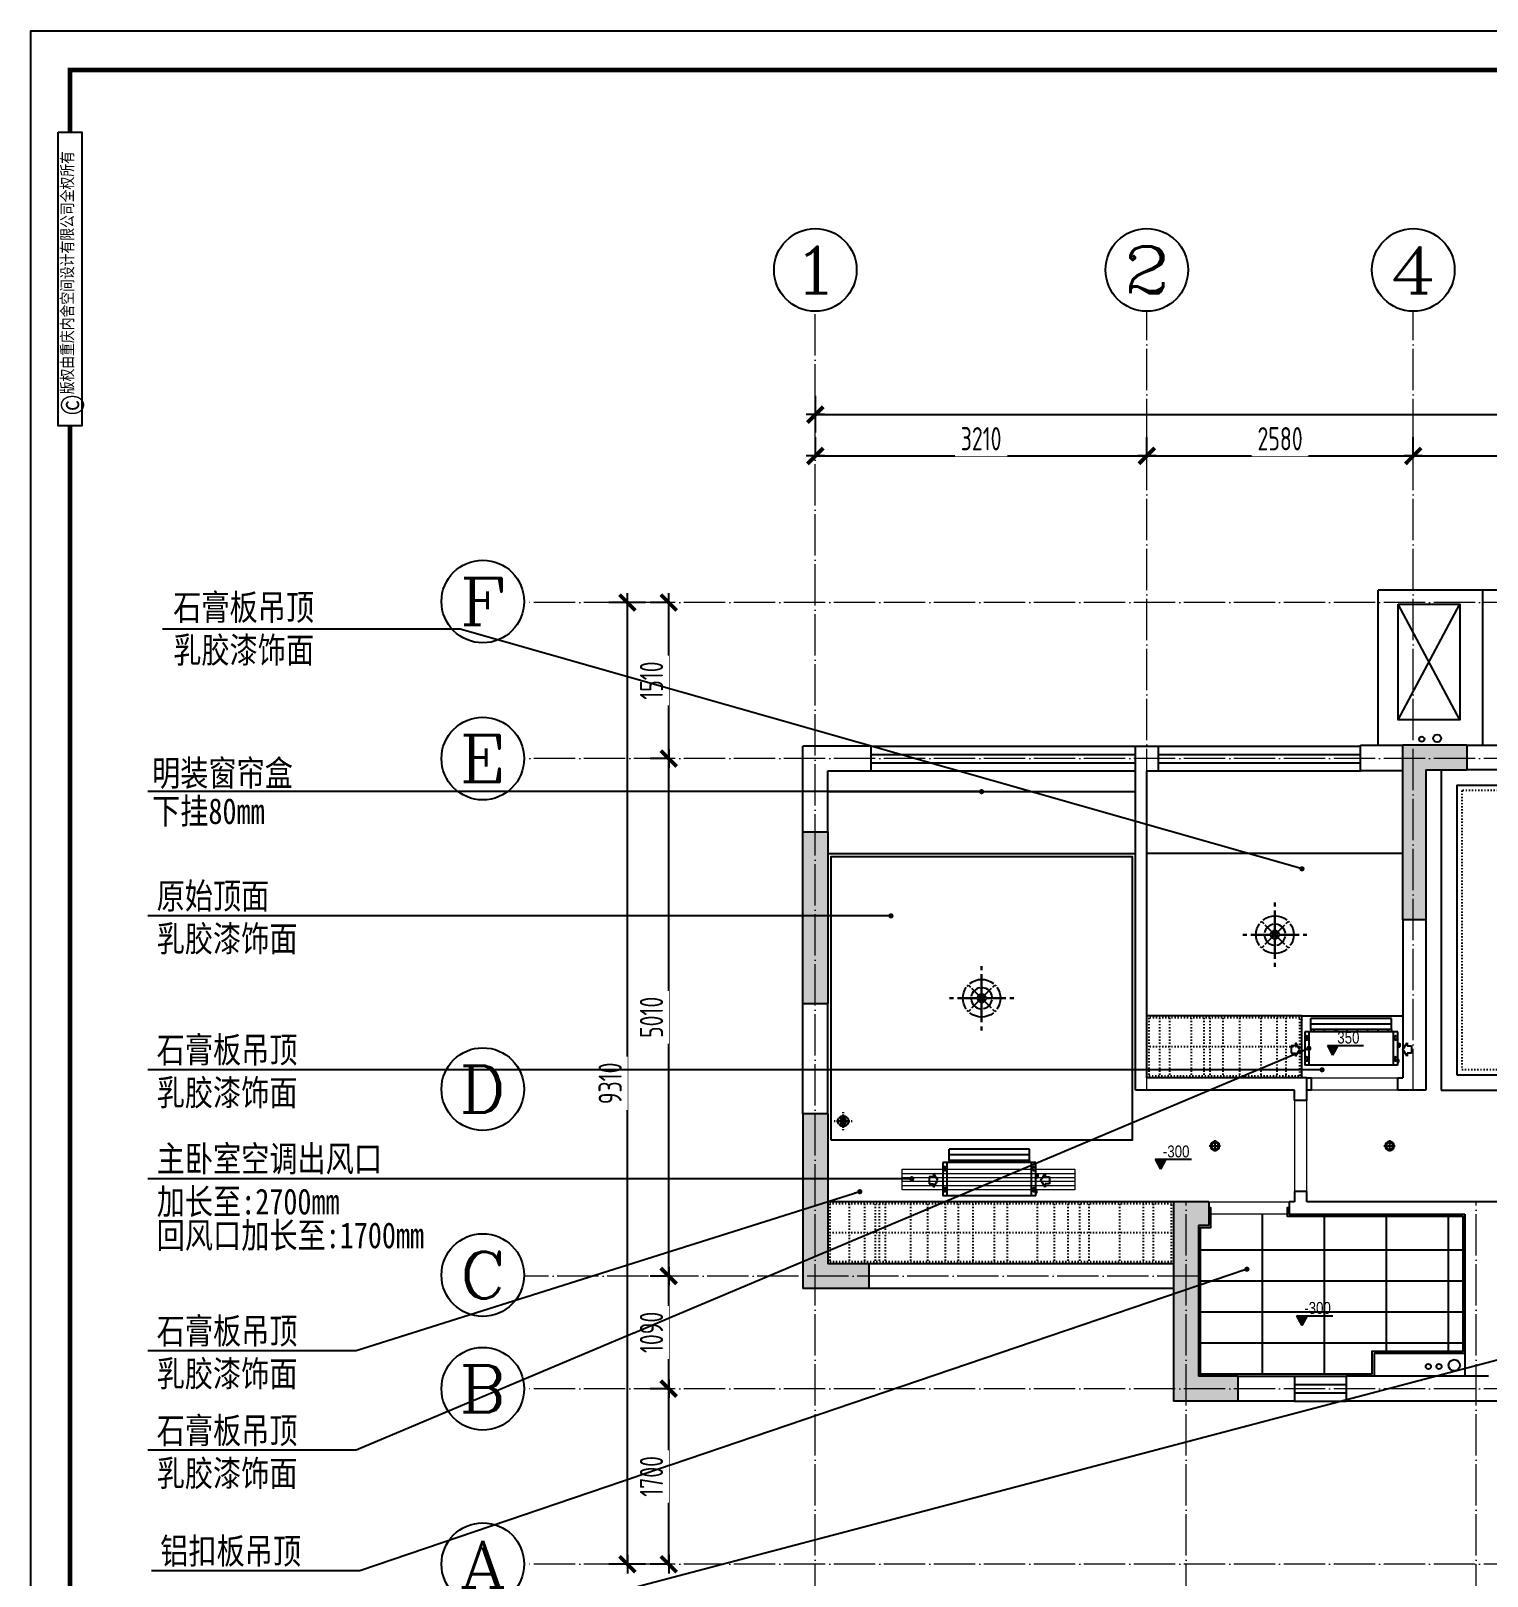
# Model space of a CAD drawing. Header units: inches. Extents: x 600 to 250244, y -404780 to 1000.
# Drawn here: x 91323 to 105423, y -352310 to -337352 of the extents above; entities that cross this region are included whole.
import ezdxf
from ezdxf.enums import TextEntityAlignment as Align

# ---------------------------------------------------------------- set-up
doc = ezdxf.new("R2010")
doc.units = ezdxf.units.IN
doc.header["$MEASUREMENT"] = 0
doc.linetypes.add('ACAD_ISO03W100', pattern=[30, 12, -18])
doc.linetypes.add('DOTE', pattern=[2.42, 2, -0.2, 0.02, -0.2])
for name, color, linetype in [('15开关布置图-YJ', 2, 'Continuous'), ('AXIS', 1, 'Continuous'), ('AXIS_TEXT', 7, 'Continuous'), ('A图框', 7, 'Continuous'), ('D-ARCHI', 250, 'Continuous'), ('EVH 立面填充', 8, 'Continuous'), ('IBS-003-建筑窗框', 3, 'Continuous'), ('IBS-050-建筑文字标注', 50, 'Continuous'), ('IBS-182-原建筑非承重墙', 150, 'Continuous'), ('IBS-200-原建筑承重墙柱', 200, 'Continuous'), ('IBS-63-原建筑窗', 63, 'Continuous'), ('IDS-030-造型完成面(看线)', 30, 'Continuous'), ('IDS-040-固定高家具', 40, 'Continuous'), ('IRC-022-天花设备', 22, 'Continuous'), ('IRC-2-天花灯具', 2, 'Continuous'), ('IRC-30-天花轮廓线', 30, 'Continuous'), ('外标注', 50, 'Continuous')]:
    doc.layers.add(name, color=color, linetype=linetype)
for name, color, linetype, lineweight in [('墙体', 9, 'Continuous', 25), ('天棚材质标注', 2, 'Continuous', 5), ('门', 65, 'Continuous', 13)]:
    doc.layers.add(name, color=color, linetype=linetype, lineweight=lineweight)
doc.styles.add('-宋体', font='SimSun.ttf', dxfattribs={"width": 0.8})
doc.styles.add('04.YBC-外标注3.0', font='SimSun.ttf', dxfattribs={"width": 0.8, "height": 3})
doc.styles.add('_TCH_AXIS', font='COMPLEX', dxfattribs={"bigfont": 'GBCBIG'})
doc.styles.add('COMPLEX', font='COMPLEX')
doc.styles.add('HBA-DIMT', font='ARCHS.SHX', dxfattribs={"width": 0.8})
doc.styles.add('宋体', font='SimSun.ttf', dxfattribs={"width": 0.8})
doc.dimstyles.new('HBA_40', dxfattribs={"dimscale": 50, "dimtxt": 2.5, "dimasz": 0.1, "dimexe": 2, "dimexo": 2.5, "dimgap": 0.6, "dimtad": 1, "dimdec": 0, "dimrnd": 5, "dimzin": 0, "dimtxsty": 'HBA-DIMT', "dimblk": 'HBA_DIMENSION_TICK', "dimblk1": 'HBA_DIMENSION_TICK', "dimblk2": 'HBA_DIMENSION_TICK', "dimcen": 0.125, "dimclrd": 44, "dimclre": 44, "dimclrt": 2, "dimadec": 0, "dimazin": 0, "dimtfac": 1, "dimtdec": 0, "dimtix": 1, "dimtmove": 1, "dimatfit": 3, "dimldrblk": 'HBA_Leader_Dot', "dimfxl": 0, "dimtvp": 1, "dimtfill": 1, "dimtolj": 1, "dimtzin": 0, "dimarcsym": 0})

# ---------------------------------------------------------------- blocks, each defined once
blk = doc.blocks.new('HBA_DIMENSION_TICK')
at = {"color": 0, "linetype": 'ByBlock'}
for p, q in [((-10, 0), (0, 0)), ((0, 0), (10, 0))]:
    blk.add_line(p, q, dxfattribs=at)
at = {"color": 50, "linetype": 'ByBlock'}
blk.add_solid([(-10, -7), (-7, -10), (7, 10), (10, 7)], dxfattribs=at)
blk = doc.blocks.new('*D701')
at = {"layer": 'Defpoints', "color": 0, "transparency": 16777216}
for p in [(102129, -341466), (98919, -341691), (102129, -341691)]:
    blk.add_point(p, dxfattribs=at)
at = {"layer": '外标注', "color": 44, "lineweight": -2, "transparency": 16777216}
for p, q in [((98919, -341466), (98919, -341286)), ((102129, -341466), (102129, -341286)), ((98928, -341466), (102120, -341466))]:
    blk.add_line(p, q, dxfattribs=at)
at = {"layer": '外标注', "color": 44, "lineweight": -2, "transparency": 16777216, "xscale": 9, "yscale": 9, "zscale": 9, "rotation": 180}
blk.add_blockref('HBA_DIMENSION_TICK', (98919, -341466), dxfattribs=at)
at = {"layer": '外标注', "color": 44, "lineweight": -2, "transparency": 16777216, "xscale": 9, "yscale": 9, "zscale": 9}
blk.add_blockref('HBA_DIMENSION_TICK', (102129, -341466), dxfattribs=at)
at = {"layer": '外标注', "color": 2, "transparency": 16777216, "insert": (100524, -341300), "char_height": 225, "attachment_point": 5, "style": 'HBA-DIMT', "bg_fill": 3, "box_fill_scale": 1.25, "bg_fill_color": 256, "bg_fill_true_color": 13158600, "bg_fill_transparency": 0}
blk.add_mtext('\\A1;3210', dxfattribs=at)
blk = doc.blocks.new('HBA_Leader_Dot')
at = {"color": 0, "linetype": 'ByBlock'}
blk.add_line((-5, 0), (-10, 0), dxfattribs=at)
at = {"color": 0, "linetype": 'ByBlock', "const_width": 5}
blk.add_lwpolyline([(-2.5, 0, 1), (2.5, 0, 1)], format="xyb", close=True, dxfattribs=at)
blk = doc.blocks.new('*D702')
at = {"layer": 'Defpoints', "color": 0, "transparency": 16777216}
for p in [(104709, -341466), (102129, -341691), (104709, -341691)]:
    blk.add_point(p, dxfattribs=at)
at = {"layer": '外标注', "color": 44, "lineweight": -2, "transparency": 16777216}
for p, q in [((102129, -341466), (102129, -341286)), ((104709, -341466), (104709, -341286)), ((102138, -341466), (104700, -341466))]:
    blk.add_line(p, q, dxfattribs=at)
at = {"layer": '外标注', "color": 44, "lineweight": -2, "transparency": 16777216, "xscale": 9, "yscale": 9, "zscale": 9, "rotation": 180}
blk.add_blockref('HBA_DIMENSION_TICK', (102129, -341466), dxfattribs=at)
at = {"layer": '外标注', "color": 44, "lineweight": -2, "transparency": 16777216, "xscale": 9, "yscale": 9, "zscale": 9}
blk.add_blockref('HBA_DIMENSION_TICK', (104709, -341466), dxfattribs=at)
at = {"layer": '外标注', "color": 2, "transparency": 16777216, "insert": (103419, -341300), "char_height": 225, "attachment_point": 5, "style": 'HBA-DIMT', "bg_fill": 3, "box_fill_scale": 1.25, "bg_fill_color": 256, "bg_fill_true_color": 13158600, "bg_fill_transparency": 0}
blk.add_mtext('\\A1;2580', dxfattribs=at)
blk = doc.blocks.new('*D703')
at = {"layer": 'Defpoints', "color": 0, "transparency": 16777216}
for p in [(110799, -341466), (104709, -341691), (110799, -341691)]:
    blk.add_point(p, dxfattribs=at)
at = {"layer": '外标注', "color": 44, "lineweight": -2, "transparency": 16777216}
for p, q in [((104709, -341466), (104709, -341286)), ((110799, -341466), (110799, -341286)), ((104718, -341466), (110790, -341466))]:
    blk.add_line(p, q, dxfattribs=at)
at = {"layer": '外标注', "color": 44, "lineweight": -2, "transparency": 16777216, "xscale": 9, "yscale": 9, "zscale": 9, "rotation": 180}
blk.add_blockref('HBA_DIMENSION_TICK', (104709, -341466), dxfattribs=at)
at = {"layer": '外标注', "color": 44, "lineweight": -2, "transparency": 16777216, "xscale": 9, "yscale": 9, "zscale": 9}
blk.add_blockref('HBA_DIMENSION_TICK', (110799, -341466), dxfattribs=at)
at = {"layer": '外标注', "color": 2, "transparency": 16777216, "insert": (107754, -341300), "char_height": 225, "attachment_point": 5, "style": 'HBA-DIMT', "bg_fill": 3, "box_fill_scale": 1.25, "bg_fill_color": 256, "bg_fill_true_color": 13158600, "bg_fill_transparency": 0}
blk.add_mtext('\\A1;6090', dxfattribs=at)
blk = doc.blocks.new('*D705')
at = {"layer": 'Defpoints', "color": 0, "transparency": 16777216}
for p in [(113619, -341066), (98919, -341466), (113619, -341466)]:
    blk.add_point(p, dxfattribs=at)
at = {"layer": '外标注', "color": 44, "lineweight": -2, "transparency": 16777216}
for p, q in [((98919, -341241), (98919, -340886)), ((113619, -341241), (113619, -340886)), ((98928, -341066), (113610, -341066))]:
    blk.add_line(p, q, dxfattribs=at)
at = {"layer": '外标注', "color": 44, "lineweight": -2, "transparency": 16777216, "xscale": 9, "yscale": 9, "zscale": 9, "rotation": 180}
blk.add_blockref('HBA_DIMENSION_TICK', (98919, -341066), dxfattribs=at)
at = {"layer": '外标注', "color": 44, "lineweight": -2, "transparency": 16777216, "xscale": 9, "yscale": 9, "zscale": 9}
blk.add_blockref('HBA_DIMENSION_TICK', (113619, -341066), dxfattribs=at)
at = {"layer": '外标注', "color": 2, "transparency": 16777216, "insert": (106269, -340900), "char_height": 225, "attachment_point": 5, "style": 'HBA-DIMT', "bg_fill": 3, "box_fill_scale": 1.25, "bg_fill_color": 256, "bg_fill_true_color": 13158600, "bg_fill_transparency": 0}
blk.add_mtext('\\A1;14700', dxfattribs=at)
blk = doc.blocks.new('*D706')
at = {"layer": 'Defpoints', "color": 0, "transparency": 16777216}
for p in [(97499, -350496), (97700, -350496), (97700, -352195)]:
    blk.add_point(p, dxfattribs=at)
at = {"layer": '外标注', "color": 44, "lineweight": -2, "transparency": 16777216}
for p, q in [((97499, -350496), (97319, -350496)), ((97499, -352186), (97499, -350505)), ((97499, -352195), (97319, -352195))]:
    blk.add_line(p, q, dxfattribs=at)
at = {"layer": '外标注', "color": 44, "lineweight": -2, "transparency": 16777216, "xscale": 9, "yscale": 9, "zscale": 9}
for p, rotation in [((97499, -350496), 90), ((97499, -352195), 270)]:
    blk.add_blockref('HBA_DIMENSION_TICK', p, dxfattribs=dict(at, rotation=rotation))
at = {"layer": '外标注', "color": 2, "transparency": 16777216, "insert": (97332, -351345), "char_height": 225, "attachment_point": 5, "rotation": 90, "style": 'HBA-DIMT', "bg_fill": 3, "box_fill_scale": 1.25, "bg_fill_color": 256, "bg_fill_true_color": 13158600, "bg_fill_transparency": 0}
blk.add_mtext('\\A1;1700', dxfattribs=at)
blk = doc.blocks.new('*D707')
at = {"layer": 'Defpoints', "color": 0, "transparency": 16777216}
for p in [(97499, -349406), (97700, -349406), (97700, -350496)]:
    blk.add_point(p, dxfattribs=at)
at = {"layer": '外标注', "color": 44, "lineweight": -2, "transparency": 16777216}
for p, q in [((97499, -349406), (97319, -349406)), ((97499, -350487), (97499, -349415)), ((97499, -350496), (97319, -350496))]:
    blk.add_line(p, q, dxfattribs=at)
at = {"layer": '外标注', "color": 44, "lineweight": -2, "transparency": 16777216, "xscale": 9, "yscale": 9, "zscale": 9}
for p, rotation in [((97499, -349406), 90), ((97499, -350496), 270)]:
    blk.add_blockref('HBA_DIMENSION_TICK', p, dxfattribs=dict(at, rotation=rotation))
at = {"layer": '外标注', "color": 2, "transparency": 16777216, "insert": (97332, -349951), "char_height": 225, "attachment_point": 5, "rotation": 90, "style": 'HBA-DIMT', "bg_fill": 3, "box_fill_scale": 1.25, "bg_fill_color": 256, "bg_fill_true_color": 13158600, "bg_fill_transparency": 0}
blk.add_mtext('\\A1;1090', dxfattribs=at)
blk = doc.blocks.new('*D708')
at = {"layer": 'Defpoints', "color": 0, "transparency": 16777216}
for p in [(97499, -344396), (97700, -344396), (97700, -349406)]:
    blk.add_point(p, dxfattribs=at)
at = {"layer": '外标注', "color": 44, "lineweight": -2, "transparency": 16777216}
for p, q in [((97499, -344396), (97319, -344396)), ((97499, -349397), (97499, -344405)), ((97499, -349406), (97319, -349406))]:
    blk.add_line(p, q, dxfattribs=at)
at = {"layer": '外标注', "color": 44, "lineweight": -2, "transparency": 16777216, "xscale": 9, "yscale": 9, "zscale": 9}
for p, rotation in [((97499, -344396), 90), ((97499, -349406), 270)]:
    blk.add_blockref('HBA_DIMENSION_TICK', p, dxfattribs=dict(at, rotation=rotation))
at = {"layer": '外标注', "color": 2, "transparency": 16777216, "insert": (97332, -346901), "char_height": 225, "attachment_point": 5, "rotation": 90, "style": 'HBA-DIMT', "bg_fill": 3, "box_fill_scale": 1.25, "bg_fill_color": 256, "bg_fill_true_color": 13158600, "bg_fill_transparency": 0}
blk.add_mtext('\\A1;5010', dxfattribs=at)
blk = doc.blocks.new('*D709')
at = {"layer": 'Defpoints', "color": 0, "transparency": 16777216}
for p in [(97499, -342886), (97700, -342886), (97700, -344396)]:
    blk.add_point(p, dxfattribs=at)
at = {"layer": '外标注', "color": 44, "lineweight": -2, "transparency": 16777216}
for p, q in [((97499, -342886), (97319, -342886)), ((97499, -344387), (97499, -342895)), ((97499, -344396), (97319, -344396))]:
    blk.add_line(p, q, dxfattribs=at)
at = {"layer": '外标注', "color": 44, "lineweight": -2, "transparency": 16777216, "xscale": 9, "yscale": 9, "zscale": 9}
for p, rotation in [((97499, -342886), 90), ((97499, -344396), 270)]:
    blk.add_blockref('HBA_DIMENSION_TICK', p, dxfattribs=dict(at, rotation=rotation))
at = {"layer": '外标注', "color": 2, "transparency": 16777216, "insert": (97332, -343641), "char_height": 225, "attachment_point": 5, "rotation": 90, "style": 'HBA-DIMT', "bg_fill": 3, "box_fill_scale": 1.25, "bg_fill_color": 256, "bg_fill_true_color": 13158600, "bg_fill_transparency": 0}
blk.add_mtext('\\A1;1510', dxfattribs=at)
blk = doc.blocks.new('*D710')
at = {"layer": 'Defpoints', "color": 0, "transparency": 16777216}
for p in [(97099, -342886), (97499, -342886), (97499, -352195)]:
    blk.add_point(p, dxfattribs=at)
at = {"layer": '外标注', "color": 44, "lineweight": -2, "transparency": 16777216}
for p, q in [((97274, -342886), (96919, -342886)), ((97099, -352186), (97099, -342895)), ((97274, -352195), (96919, -352195))]:
    blk.add_line(p, q, dxfattribs=at)
at = {"layer": '外标注', "color": 44, "lineweight": -2, "transparency": 16777216, "xscale": 9, "yscale": 9, "zscale": 9}
for p, rotation in [((97099, -342886), 90), ((97099, -352195), 270)]:
    blk.add_blockref('HBA_DIMENSION_TICK', p, dxfattribs=dict(at, rotation=rotation))
at = {"layer": '外标注', "color": 2, "transparency": 16777216, "insert": (96932, -347540), "char_height": 225, "attachment_point": 5, "rotation": 90, "style": 'HBA-DIMT', "bg_fill": 3, "box_fill_scale": 1.25, "bg_fill_color": 256, "bg_fill_true_color": 13158600, "bg_fill_transparency": 0}
blk.add_mtext('\\A1;9310', dxfattribs=at)
blk = doc.blocks.new('_AXISO')
blk.add_circle((0, 0), 0.5)
at = {"layer": 'AXIS_TEXT', "style": 'COMPLEX', "width": 1.041667}
blk.add_attdef('A', text='', height=0.56, dxfattribs=at).set_placement((-0.25, -0.28), (0.25, -0.28), align=Align.FIT)
blk = doc.blocks.new('gegeg')
at = {"layer": 'A图框'}
for points in [[(162587, -39218), (162587, -60008), (133187, -60008), (133187, -39218)], [(133431, -40125), (133643, -40125), (133643, -42755), (133431, -42755)]]:
    blk.add_lwpolyline(points, close=True, dxfattribs=at)
at = {"layer": 'A图框', "const_width": 42}
for points in [[(133537, -40125), (133537, -39568), (162237, -39568), (162237, -57908)], [(133537, -57908), (133537, -42755)]]:
    blk.add_lwpolyline(points, dxfattribs=at)
at = {"layer": 'A图框', "rotation": 90, "style": '04.YBC-外标注3.0'}
for s, insert, char_height, width, attachment_point in [('版权由重庆内舍空间设计有限公司全权所有', (133460, -42471), 105, 2420.6, 1), ('©', (133559, -42567), 210, 191.34, 5)]:
    blk.add_mtext(s, dxfattribs=dict(at, insert=insert, char_height=char_height, width=width, attachment_point=attachment_point))
blk = doc.blocks.new('A$C2C253EB8')
at = {"layer": 'IRC-2-天花灯具', "color": 250}
for p, q in [((0, 55), (110, 55)), ((55, 0), (55, 110))]:
    blk.add_line(p, q, dxfattribs=at)
at = {"layer": 'IRC-2-天花灯具', "color": 2}
blk.add_ellipse((55, 55), major_axis=(44, 0), ratio=1, start_param=1.571461413961594, end_param=7.85464672114118, dxfattribs=at)
at = {"layer": 'IRC-2-天花灯具', "color": 251}
blk.add_ellipse((55, 55), major_axis=(33, 0), ratio=1, start_param=1.570667, end_param=7.853852, dxfattribs=at)
blk = doc.blocks.new('A$C677541E1')
at = {"linetype": 'Continuous'}
for p, q in [((611, 1221), (611, 1145)), ((611, 1145), (611, 1221)), ((611, 1069), (611, 689)), ((611, 689), (611, 1069)), ((0, 611), (76, 611)), ((76, 611), (0, 611)), ((153, 611), (532, 611)), ((532, 611), (153, 611)), ((368, 854), (398, 823)), ((398, 823), (368, 854)), ((428, 793), (580, 642)), ((580, 642), (428, 793)), ((642, 642), (793, 793)), ((793, 793), (642, 642)), ((689, 611), (1069, 611)), ((1069, 611), (689, 611)), ((823, 823), (854, 854)), ((854, 854), (823, 823)), ((1221, 611), (1145, 611)), ((1145, 611), (1221, 611)), ((368, 368), (398, 398)), ((398, 398), (368, 368)), ((428, 428), (580, 580)), ((580, 580), (428, 428)), ((611, 532), (611, 153)), ((611, 153), (611, 532)), ((642, 580), (793, 428)), ((793, 428), (642, 580)), ((823, 398), (854, 368)), ((854, 368), (823, 398)), ((611, 76), (611, 0)), ((611, 0), (611, 76))]:
    blk.add_line(p, q, dxfattribs=at)
at = {"linetype": 'Continuous', "extrusion": (0, 0, -1)}
for major_axis, start_param, end_param in [((-358, 0), 0.888621, 2.252972), ((-358, 1), -0.003333, 0.613772), ((358, 1), 2.52782, 3.144925), ((349, 78), 4.06277, 4.162216), ((349, 78), 4.06277, 4.162216), ((78.3, 0), 0.000513, 6.283698), ((78.3, 1), 3.385592, 4.494095), ((-78.3, 1), -1.352502, -0.243999), ((-39.1, 0.4), 3.131185, 9.41437), ((39.1, 0.4), 3.382419, 4.490922), ((-39.1, 0.4), -1.349329, -0.240826), ((-39.1, 0.4), 1.792263, 2.900766), ((39.1, 0.4), 0.240826, 1.349329), ((-78.3, 1), 1.78909, 2.897593), ((78.3, 1), 0.243999, 1.352502), ((-349, 78), 2.120969, 2.220415), ((-349, 78), 2.120969, 2.220415), ((358, 1), -0.613772, 0.003333), ((-358, 1), 3.13826, 3.755365), ((-349, 78), -1.020623, -0.921177), ((-349, 78), -1.020623, -0.921177), ((-358, 0), 4.030214, 5.394564), ((349, 78), 0.921177, 1.020623), ((349, 78), 0.921177, 1.020623)]:
    blk.add_ellipse((611, 611), major_axis=major_axis, ratio=1, start_param=start_param, end_param=end_param, dxfattribs=at)
at = {"linetype": 'Continuous'}
for major_axis, start_param, end_param in [((-171, 105), 0.467757, 0.567203), ((-171, 105), 0.467757, 0.567203), ((-143, 142), 0.886906, 2.251257), ((-144, 140), -0.014456, 0.602649), ((-141, 143), -0.608759, 0.008346), ((-32.1, 30.1), 3.109878, 9.393063), ((-32.1, 30.1), 0.2, 1.308503), ((-14.8, 16.2), 3.186593, 9.469778), ((-31, 31.2), -1.336602, -0.228099), ((-15.1, 16), 0.25847, 1.366973), ((-146, 139), -0.825662, -0.726216), ((-146, 139), -0.825662, -0.726216), ((-16.1, 15), -1.374959, -0.266456), ((-16.1, 15), 1.766633, 2.875136), ((-15.1, 16), 3.400063, 4.508566), ((-143, 142), 4.028499, 5.392849), ((-32.1, 30.1), 3.341592, 4.450095), ((-171, 105), 3.609349, 3.708795), ((-171, 105), 3.609349, 3.708795), ((-31, 31.2), 1.804991, 2.913494), ((-146, 139), 2.315931, 2.415377), ((-146, 139), 2.315931, 2.415377), ((-141, 143), 2.532833, 3.149938), ((-144, 140), 3.127137, 3.744242)]:
    blk.add_ellipse((611, 611), major_axis=major_axis, ratio=1, start_param=start_param, end_param=end_param, dxfattribs=at)
blk = doc.blocks.new('ewrwrewqewer')
at = {"layer": 'IRC-022-天花设备'}
for p, q in [((1808539, 857245), (1808539, 857568)), ((1808539, 857268), (1808539, 857568)), ((1809439, 857568), (1808539, 857568)), ((1808579, 857245), (1808579, 857568)), ((1809399, 857568), (1809399, 857245)), ((1809439, 857568), (1809439, 857245)), ((1808406, 857418), (1808406, 857453)), ((1808406, 857453), (1808448, 857453)), ((1808406, 857383), (1808406, 857418)), ((1808448, 857453), (1808448, 857483)), ((1808448, 857483), (1808490, 857418)), ((1808490, 857418), (1808448, 857353)), ((1808552, 857514), (1808539, 857514)), ((1808552, 857501), (1808539, 857501)), ((1808552, 857514), (1808552, 857523)), ((1808552, 857493), (1808552, 857501)), ((1808566, 857493), (1808566, 857523)), ((1809412, 857493), (1809412, 857523)), ((1809426, 857514), (1809426, 857523)), ((1809426, 857514), (1809439, 857514)), ((1809426, 857501), (1809439, 857501)), ((1809426, 857493), (1809426, 857501)), ((1809439, 857541), (1809449, 857541)), ((1809439, 857515), (1809449, 857515)), ((1809449, 857541), (1809449, 857515)), ((1809530, 857483), (1809488, 857418)), ((1809488, 857418), (1809530, 857353)), ((1809530, 857453), (1809530, 857483)), ((1809572, 857453), (1809530, 857453)), ((1809572, 857418), (1809572, 857453)), ((1809572, 857383), (1809572, 857418)), ((1808448, 857383), (1808406, 857383)), ((1808448, 857353), (1808448, 857383)), ((1808552, 857311), (1808539, 857311)), ((1808552, 857298), (1808539, 857298)), ((1808552, 857320), (1808552, 857311)), ((1808552, 857298), (1808552, 857290)), ((1808566, 857320), (1808566, 857290)), ((1809412, 857320), (1809412, 857290)), ((1809426, 857320), (1809426, 857311)), ((1809426, 857311), (1809439, 857311)), ((1809426, 857298), (1809439, 857298)), ((1809426, 857298), (1809426, 857290)), ((1809439, 857390), (1809459, 857390)), ((1809439, 857385), (1809459, 857385)), ((1809439, 857365), (1809459, 857365)), ((1809439, 857360), (1809459, 857360)), ((1809459, 857390), (1809459, 857360)), ((1809459, 857390), (1809463, 857386)), ((1809459, 857360), (1809463, 857363)), ((1809463, 857386), (1809463, 857363)), ((1809530, 857353), (1809530, 857383)), ((1809530, 857383), (1809572, 857383)), ((1809439, 857245), (1808539, 857245)), ((1808599, 857225), (1808599, 857245)), ((1809379, 857225), (1808599, 857225)), ((1808599, 857225), (1808599, 857118)), ((1808599, 857169), (1809379, 857169)), ((1809379, 857118), (1808599, 857118)), ((1809379, 857225), (1809379, 857245)), ((1809379, 857225), (1809379, 857118))]:
    blk.add_line(p, q, dxfattribs=at)
for centre in [(1808629, 857235), (1808729, 857235), (1808829, 857235), (1808849, 857235), (1808948, 857235), (1809048, 857235), (1809148, 857235), (1809248, 857235), (1809348, 857235)]:
    blk.add_circle(centre, 2.35, dxfattribs=at)
for centre, start, end in [((1808559, 857523), 359.9995, 180), ((1808559, 857493), 180, 0.0316), ((1809419, 857523), 0, 180.0005), ((1809419, 857493), 179.9684, 0), ((1808559, 857320), 359.9684, 180), ((1808559, 857290), 180, 0.0005), ((1809419, 857320), 0, 180.0316), ((1809419, 857290), 179.9995, 0)]:
    blk.add_arc(centre, 6.67, start, end, dxfattribs=at)
blk = doc.blocks.new('A$C61603E42')
at = {"layer": '墙体'}
blk.add_hatch(color=256, dxfattribs=at).paths.add_polyline_path([(85, 0), (171, 157), (0, 157)])
blk.add_line((0, 157), (585, 157), dxfattribs=at)
for points in [[(0, 157), (85, 0)], [(171, 157), (85, 0)]]:
    blk.add_lwpolyline(points, dxfattribs=at)

msp = doc.modelspace()

# ---------------------------------------------------------------- hatches: boundary and pattern name
at = {"layer": 'EVH 立面填充'}
h = msp.add_hatch(color=256, dxfattribs=at)
h.dxf.hatch_style = 1
h.paths.add_polyline_path([(104828.7, -344506.3), (105228.7, -344506.3), (105228.7, -344266.3), (104608.7, -344266.3), (104608.7, -345956.3), (104828.7, -345956.3)])
h = msp.add_hatch(color=256, dxfattribs=at)
h.dxf.hatch_style = 1
h.paths.add_polyline_path([(98798.7, -346766.3), (99038.7, -346766.3), (99038.7, -345106.3), (98798.7, -345106.3)])
h = msp.add_hatch(color=256, dxfattribs=at)
h.dxf.hatch_style = 1
h.paths.add_polyline_path([(99038.7, -349286.3), (99038.7, -347836.3), (98798.7, -347836.3), (98798.7, -349526.3), (99438.7, -349526.3), (99438.7, -349286.3)])
h = msp.add_hatch(color=256, dxfattribs=at)
h.dxf.hatch_style = 1
h.paths.add_polyline_path([(102388.4, -350616.3), (103008.4, -350616.3), (103008.4, -350376.3), (102628.4, -350376.3), (102628.4, -348916.3), (102728.4, -348916.3), (102728.4, -348686.3), (102388.4, -348686.3)])

# ---------------------------------------------------------------- linework, layer by layer
at = {"layer": 'D-ARCHI', "color": 251, "linetype": 'DOTE', "lineweight": 5, "ltscale": 200}
for p, q in [((102508.4, -355014.6), (102508.4, -348686.3)), ((105318.4, -355014.6), (105318.4, -348686.3))]:
    msp.add_line(p, q, dxfattribs=at)
at = {"layer": 'IBS-003-建筑窗框', "color": 251, "ltscale": 10}
for p, q in [((110918.7, -342766), (105378.7, -342766)), ((105378.7, -342766), (105378.7, -344266.3)), ((99458.7, -344275.3), (102018.7, -344275.3)), ((102238.7, -344276.3), (104198.7, -344276.3)), ((99458.7, -344516.3), (102018.7, -344516.3)), ((102238.7, -344516.3), (104198.7, -344516.3)), ((103558.4, -350376.3), (104058.4, -350376.3)), ((103558.4, -350616.3), (104058.4, -350616.3))]:
    msp.add_line(p, q, dxfattribs=at)
at = {"layer": 'IBS-182-原建筑非承重墙'}
for p, q in [((104368.7, -344266.3), (104368.7, -342766)), ((105378.7, -342766), (104368.7, -342766)), ((104560.7, -344019.9), (105158.9, -342901.2)), ((105158.9, -344019.9), (104560.7, -342901.2)), ((99458.7, -344275.3), (98798.7, -344275.3)), ((98798.7, -345106.3), (98798.7, -344276.3)), ((99458.7, -344516.3), (99458.7, -344275.3)), ((102018.7, -344275.3), (102238.7, -344275.3)), ((102018.7, -347606.3), (102018.7, -344276.3)), ((102238.7, -344275.3), (102238.7, -344516.3)), ((104198.7, -344516.3), (104198.7, -344266.3)), ((104198.7, -344266.3), (104608.7, -344266.3)), ((105228.7, -344266.3), (105738.7, -344266.3)), ((99038.7, -345106.3), (99038.7, -344516.3)), ((99038.7, -344516.3), (99458.7, -344516.3)), ((102128.7, -347486.3), (102128.7, -344516.3)), ((102128.7, -344516.3), (102238.7, -344516.3)), ((104608.7, -344516.3), (104198.7, -344516.3)), ((105738.7, -344506.3), (105228.7, -344506.3)), ((99038.7, -345316.3), (102018.7, -345316.3)), ((104608.7, -345316.3), (102128.7, -345316.3)), ((104608.7, -345956.3), (104608.7, -347486.3)), ((104828.7, -345956.3), (104828.7, -347606.3)), ((98798.7, -347836.3), (98798.7, -346766.3)), ((99038.7, -347836.3), (99038.7, -346766.3)), ((103558.7, -347606.3), (102018.7, -347606.3)), ((103678.7, -347486.3), (102128.7, -347486.3)), ((103558.7, -347706.3), (103558.7, -347606.3)), ((103678.7, -347706.3), (103678.7, -347486.3)), ((104558.7, -347606.3), (104558.7, -347486.3)), ((104558.7, -347486.3), (104608.7, -347486.3)), ((104828.7, -347606.3), (104558.7, -347606.3)), ((103678.7, -347706.3), (103558.7, -347706.3)), ((103678.4, -348586.3), (103558.4, -348586.3)), ((103558.4, -348586.3), (103558.4, -348686.3)), ((103678.4, -348686.3), (103678.4, -348586.3)), ((103558.4, -348686.3), (103508.4, -348686.3)), ((103508.4, -348686.3), (103508.4, -348806.3)), ((103508.4, -348806.3), (105208.4, -348806.3)), ((107328.4, -348686.3), (103678.4, -348686.3)), ((105208.4, -348806.3), (105208.4, -350376.3)), ((102388.4, -349286.3), (99438.7, -349286.3)), ((102388.4, -349526.3), (99438.7, -349526.3)), ((104328.4, -350156.3), (104328.4, -350376.3)), ((105208.4, -350156.3), (104328.4, -350156.3)), ((103008.4, -350376.3), (103558.4, -350376.3)), ((103558.4, -350376.3), (103558.4, -350616.3)), ((105438.4, -350376.3), (104058.4, -350376.3)), ((104058.4, -350376.3), (104058.4, -350616.3)), ((103558.4, -350616.3), (103008.4, -350616.3)), ((106518.4, -350616.3), (104058.4, -350616.3))]:
    msp.add_line(p, q, dxfattribs=at)
for points in [[(104560.7, -342901.2), (105158.9, -342901.2), (105158.9, -344019.9), (104560.7, -344019.9)], [(103678.7, -347486.3), (103718.7, -347486.3), (103718.7, -347606.3), (103678.7, -347606.3)]]:
    msp.add_lwpolyline(points, close=True, dxfattribs=at)
for centre, radius in [((104790.9, -344208.4), 25), ((104939.9, -344199.8), 37.5), ((104854.1, -350281.1), 25), ((104957.4, -350281.1), 25), ((105105.6, -350269.7), 55)]:
    msp.add_circle(centre, radius, dxfattribs=at)
at = {"layer": 'IBS-200-原建筑承重墙柱', "ltscale": 0.02}
for p, q in [((104608.7, -345956.3), (104608.7, -344266.3)), ((105228.7, -344266.3), (104608.7, -344266.3)), ((105228.7, -344266.3), (105228.7, -344506.3)), ((104828.7, -344506.3), (104828.7, -345956.3)), ((104828.7, -344506.3), (105228.7, -344506.3)), ((98798.7, -345106.3), (99038.7, -345106.3)), ((98798.7, -346766.3), (98798.7, -345106.3)), ((99038.7, -345106.3), (99038.7, -346766.3)), ((104828.7, -345956.3), (104608.7, -345956.3)), ((98798.7, -346766.3), (99038.7, -346766.3)), ((99038.7, -347836.3), (98798.7, -347836.3)), ((98798.7, -347836.3), (98798.7, -349526.3)), ((99038.7, -347836.3), (99038.7, -349286.3)), ((102728.4, -348686.3), (102388.4, -348686.3)), ((102388.4, -348686.3), (102388.4, -350616.3)), ((102728.4, -348686.3), (102728.4, -348916.3)), ((102728.4, -348916.3), (102628.4, -348916.3)), ((102628.4, -348916.3), (102628.4, -350376.3)), ((99438.7, -349286.3), (99038.7, -349286.3)), ((99438.7, -349526.3), (99438.7, -349286.3)), ((99438.7, -349526.3), (98798.7, -349526.3)), ((103008.4, -350376.3), (102628.4, -350376.3)), ((103008.4, -350376.3), (103008.4, -350616.3)), ((103008.4, -350616.3), (102388.4, -350616.3))]:
    msp.add_line(p, q, dxfattribs=at)
at = {"layer": 'IBS-63-原建筑窗'}
for p, q in [((99458.7, -344355.3), (102018.7, -344355.3)), ((99458.7, -344436.3), (102018.7, -344436.3)), ((102238.7, -344356.3), (104198.7, -344356.3)), ((102238.7, -344436.3), (104198.7, -344436.3)), ((103558.4, -350456.3), (104058.4, -350456.3)), ((103558.4, -350536.3), (104058.4, -350536.3))]:
    msp.add_line(p, q, dxfattribs=at)
at = {"layer": 'IDS-030-造型完成面(看线)'}
msp.add_lwpolyline([(103508.4, -348746.3), (103488.4, -348746.3), (103488.4, -348826.3), (105188.4, -348826.3), (105188.4, -350136.3), (104308.4, -350136.3), (104308.4, -350356.3), (102648.4, -350356.3), (102648.4, -348936.3), (102748.4, -348936.3), (102748.4, -348746.3), (102728.4, -348746.3)], dxfattribs=at)
at = {"layer": 'IDS-040-固定高家具'}
for p, q in [((103628.7, -346886.3), (102128.7, -346886.3)), ((103628.7, -347486.3), (103628.7, -346886.3)), ((102388.4, -348686.3), (99038.7, -348686.3))]:
    msp.add_line(p, q, dxfattribs=at)
at = {"layer": 'IDS-040-固定高家具', "linetype": 'ACAD_ISO03W100'}
for p, q in [((102252.1, -346906.3), (102252.1, -347466.3)), ((102347.1, -346906.3), (102347.1, -347466.3)), ((102557.4, -346906.3), (102557.4, -347466.3)), ((102681.2, -346906.3), (102681.2, -347466.3)), ((102738.8, -346906.3), (102738.8, -347466.3)), ((102865.5, -346906.3), (102865.5, -347466.3)), ((103026.8, -346906.3), (103026.8, -347466.3)), ((103231.3, -346906.3), (103231.3, -347466.3)), ((103386.8, -346906.3), (103386.8, -347466.3)), ((103476.1, -346906.3), (103476.1, -347466.3)), ((103608.7, -347186.3), (102148.7, -347186.3)), ((99245.8, -348706.3), (99245.8, -349266.3)), ((99394.5, -348706.3), (99394.5, -349266.3)), ((99498.6, -348706.3), (99498.6, -349266.3)), ((99535.8, -348706.3), (99535.8, -349266.3)), ((99595.3, -348706.3), (99595.3, -349266.3)), ((99840.7, -348706.3), (99840.7, -349266.3)), ((100004.3, -348706.3), (100004.3, -349266.3)), ((100175.3, -348706.3), (100175.3, -349266.3)), ((100301.8, -348706.3), (100301.8, -349266.3)), ((100443.1, -348706.3), (100443.1, -349266.3)), ((100651.3, -348706.3), (100651.3, -349266.3)), ((100777.7, -348706.3), (100777.7, -349266.3)), ((101067.7, -348706.3), (101067.7, -349266.3)), ((101231.4, -348706.3), (101231.4, -349266.3)), ((101365.2, -348706.3), (101365.2, -349266.3)), ((101476.8, -348706.3), (101476.8, -349266.3)), ((101566, -348706.3), (101566, -349266.3)), ((101863.5, -348706.3), (101863.5, -349266.3)), ((102094, -348706.3), (102094, -349266.3)), ((102190.7, -348706.3), (102190.7, -349266.3)), ((102368.4, -348986.3), (99058.7, -348986.3))]:
    msp.add_line(p, q, dxfattribs=at)
for points in [[(102148.7, -347466.3), (103608.7, -347466.3), (103608.7, -346906.3), (102148.7, -346906.3)], [(99058.7, -349266.3), (102368.4, -349266.3), (102368.4, -348706.3), (99058.7, -348706.3)]]:
    msp.add_lwpolyline(points, close=True, dxfattribs=at)
at = {"layer": 'IRC-2-天花灯具', "linetype": 'ACAD_ISO03W100'}
msp.add_lwpolyline([(105178.7, -347406.3), (110148.7, -347406.3), (110148.7, -344706.3), (105178.7, -344706.3)], close=True, dxfattribs=at)
at = {"layer": 'IRC-30-天花轮廓线'}
for p, q in [((104978.7, -344506.3), (104978.7, -347606.3)), ((99038.7, -344716.3), (102018.7, -344716.3)), ((103628.7, -346886.3), (104608.7, -346886.3)), ((104978.7, -347606.3), (110348.7, -347606.3)), ((103248.4, -350356.3), (103248.4, -348806.3)), ((103848.4, -350356.3), (103848.4, -348826.3)), ((104448.4, -350136.3), (104448.4, -348826.3)), ((105048.4, -350136.3), (105048.4, -348826.3)), ((105188.4, -349156.3), (102648.4, -349156.3)), ((105188.4, -349456.3), (102648.4, -349456.3)), ((105188.4, -349756.3), (102648.4, -349756.3)), ((105188.4, -350056.3), (102648.4, -350056.3))]:
    msp.add_line(p, q, dxfattribs=at)
for points in [[(105128.7, -347456.3), (110198.7, -347456.3), (110198.7, -344656.3), (105128.7, -344656.3)], [(99068.7, -348086.3), (101988.7, -348086.3), (101988.7, -345346.3), (99068.7, -345346.3)]]:
    msp.add_lwpolyline(points, close=True, dxfattribs=at)
at = {"layer": '天棚材质标注', "color": 1}
for p, q in [((99760.3, -348411.3), (101430.8, -348411.3)), ((99760.3, -348451.3), (101430.8, -348451.3)), ((99760.3, -348487.7), (101430.8, -348487.7)), ((99760.3, -348527.7), (101430.8, -348527.7))]:
    msp.add_line(p, q, dxfattribs=at)
msp.add_lwpolyline([(99760.3, -348369.5), (101430.8, -348369.5), (101430.8, -348569.5), (99760.3, -348569.5)], close=True, dxfattribs=at)
at = {"layer": '门', "color": 8, "lineweight": 5}
for points in [[(103718.7, -347486.3), (104558.7, -347486.3), (104558.7, -347606.3), (103718.7, -347606.3)], [(103558.4, -348586.3), (103678.7, -348586.3), (103678.7, -347706.3), (103558.4, -347706.3)], [(103508.4, -348806.3), (102728.4, -348806.3), (102728.4, -348686.3), (103508.4, -348686.3)]]:
    msp.add_lwpolyline(points, close=True, dxfattribs=at)

# ---------------------------------------------------------------- block references
at = {"layer": 'AXIS'}
ref = msp.add_blockref('_AXISO', (98918.7, -339666), dxfattribs=dict(at, xscale=800, yscale=800, zscale=800))
ref.add_attrib('A', '1', dxfattribs={"layer": 'AXIS_TEXT', "height": 452.5, "style": '_TCH_AXIS', "width": 2.333333}).set_placement((98692.4, -339892.3), (99144.9, -339892.3), align=Align.FIT)
ref = msp.add_blockref('_AXISO', (102128.7, -339666), dxfattribs=dict(at, xscale=800, yscale=800, zscale=800))
ref.add_attrib('A', '2', dxfattribs={"layer": 'AXIS_TEXT', "height": 452.5, "style": '_TCH_AXIS', "width": 1.5}).set_placement((101902.4, -339892.3), (102354.9, -339892.3), align=Align.FIT)
ref = msp.add_blockref('_AXISO', (104708.7, -339666), dxfattribs=dict(at, xscale=800, yscale=800, zscale=800))
ref.add_attrib('A', '4', dxfattribs={"layer": 'AXIS_TEXT', "height": 452.5, "style": '_TCH_AXIS', "width": 1.3125}).set_placement((104482.4, -339892.3), (104934.9, -339892.3), align=Align.FIT)
ref = msp.add_blockref('_AXISO', (95698.8, -342876), dxfattribs=dict(at, xscale=800, yscale=800, zscale=800))
ref.add_attrib('A', 'F', dxfattribs={"layer": 'AXIS_TEXT', "height": 452.5, "style": '_TCH_AXIS', "width": 1.3125}).set_placement((95472.5, -343102.3), (95925.1, -343102.3), align=Align.FIT)
ref = msp.add_blockref('_AXISO', (95698.7, -344396.3), dxfattribs=dict(at, xscale=800, yscale=800, zscale=800))
ref.add_attrib('A', 'E', dxfattribs={"layer": 'AXIS_TEXT', "height": 452.5, "style": '_TCH_AXIS', "width": 1.3125}).set_placement((95472.4, -344622.6), (95924.9, -344622.6), align=Align.FIT)
ref = msp.add_blockref('_AXISO', (95698.7, -347596.1), dxfattribs=dict(at, xscale=800, yscale=800, zscale=800))
ref.add_attrib('A', 'D', dxfattribs={"layer": 'AXIS_TEXT', "height": 452.5, "style": '_TCH_AXIS', "width": 1.235294}).set_placement((95472.4, -347822.3), (95924.9, -347822.3), align=Align.FIT)
ref = msp.add_blockref('_AXISO', (95698.7, -349396.1), dxfattribs=dict(at, xscale=800, yscale=800, zscale=800))
ref.add_attrib('A', 'C', dxfattribs={"layer": 'AXIS_TEXT', "height": 452.5, "style": '_TCH_AXIS', "width": 1.4}).set_placement((95472.4, -349622.3), (95924.9, -349622.3), align=Align.FIT)
ref = msp.add_blockref('_AXISO', (95698.7, -350496.3), dxfattribs=dict(at, xscale=800, yscale=800, zscale=800))
ref.add_attrib('A', 'B', dxfattribs={"layer": 'AXIS_TEXT', "height": 452.5, "style": '_TCH_AXIS', "width": 1.235294}).set_placement((95472.4, -350722.6), (95924.9, -350722.6), align=Align.FIT)
ref = msp.add_blockref('_AXISO', (95698.9, -352194.6), dxfattribs=dict(at, xscale=800, yscale=800, zscale=800))
ref.add_attrib('A', 'A', dxfattribs={"layer": 'AXIS_TEXT', "height": 452.5, "style": '_TCH_AXIS', "width": 1.166667}).set_placement((95472.6, -352420.9), (95925.1, -352420.9), align=Align.FIT)
at = {"layer": 'IBS-050-建筑文字标注', "color": 160, "linetype": 'ByBlock', "xscale": 0.6, "yscale": 0.6, "zscale": 0.6}
for p in [(103876.7, -347267.4), (102209.2, -348369.7), (103578.1, -349884.4)]:
    msp.add_blockref('A$C61603E42', p, dxfattribs=at)
at = {"layer": 'IRC-022-天花设备', "color": 250, "xscale": -1, "rotation": 180}
for p in [(-1704881.3, 510204.9), (-1708385.6, 508939.2)]:
    msp.add_blockref('ewrwrewqewer', p, dxfattribs=at)
at = {"layer": 'IRC-2-天花灯具'}
for p, xscale, yscale, zscale in [((103057.8, -346412.2), 0.509157656016598, 0.509157656016598, 0.509157656016598), ((100217.8, -347027.2), 0.509157656016598, 0.509157656016598, 0.509157656016598), ((99101.4, -347993.5), 0.1428627588945533, 0.1428627588945533, 0.1428627588945533)]:
    msp.add_blockref('A$C677541E1', p, dxfattribs=dict(at, xscale=xscale, yscale=yscale, zscale=zscale))
at = {"layer": 'IRC-2-天花灯具', "xscale": -1, "rotation": 180}
for p in [(102733.5, -348091.3), (104423.8, -348091.3)]:
    msp.add_blockref('A$C2C253EB8', p, dxfattribs=at)

# ---------------------------------------------------------------- texts
at = {"layer": '15开关布置图-YJ', "color": 241, "style": '宋体', "width": 0.8}
for s, p in [('石膏板吊顶', (92701.4, -343056.1)), ('乳胶漆饰面', (92701.4, -343470.3)), ('明装窗帘盒', (92496.6, -344660.9)), ('下挂80mm', (92496.6, -345029.7)), ('原始顶面', (92541.2, -345850.7)), ('乳胶漆饰面', (92541.2, -346264.9)), ('石膏板吊顶', (92541.2, -347340.2)), ('乳胶漆饰面', (92541.2, -347754.4)), ('主卧室空调出风口', (92541.2, -348394.8)), ('加长至:2700mm', (92541.2, -348809.1)), ('回风口加长至:1700mm', (92541.2, -349135.9)), ('石膏板吊顶', (92541.2, -350061.5)), ('乳胶漆饰面', (92541.2, -350475.8)), ('石膏板吊顶', (92541.2, -351025.4)), ('乳胶漆饰面', (92541.2, -351439.6)), ('铝扣板吊顶', (92575.5, -352192))]:
    msp.add_text(s, height=250, dxfattribs=at).set_placement(p)
at = {"layer": 'IBS-050-建筑文字标注', "linetype": 'ByBlock', "char_height": 115, "width": 1928.171, "attachment_point": 5, "style": '-宋体'}
for s, insert in [('{\\fArial Unicode MS|b0|i0|c0|p0;350}', (104080.1, -347098)), ('{\\fArial Unicode MS|b0|i0|c0|p0;-300}', (102412.6, -348200.3)), ('{\\fArial Unicode MS|b0|i0|c0|p0;-300}', (103781.5, -349715))]:
    msp.add_mtext(s, dxfattribs=dict(at, insert=insert))

# ---------------------------------------------------------------- dimensions: what is measured, and where the dimension line sits
at = {"layer": '外标注'}
dim = msp.add_linear_dim(base=(102128.7, -341466), p1=(98918.7, -341690.6), p2=(102128.7, -341690.6), dimstyle='HBA_40', override={"dimscale": 90, "dimfxl": 200, "dimfxlon": 1}, dxfattribs=at)
dim.commit()
dim.dimension.update_dxf_attribs({"geometry": '*D701', "text_midpoint": (100523.7, -341299.5)})
dim = msp.add_linear_dim(base=(97498.7, -350496.3), p1=(97699.8, -352194.6), p2=(97699.8, -350496.3), angle=270, dimstyle='HBA_40', override={"dimscale": 90, "dimfxl": 200, "dimfxlon": 1}, dxfattribs=at)
dim.commit()
dim.dimension.update_dxf_attribs({"geometry": '*D706', "text_midpoint": (97332.2, -351345.5)})

# ---------------------------------------------------------------- next in the draw order: dimensions: what is measured, and where the dimension line sits
dim = msp.add_linear_dim(base=(104708.7, -341466), p1=(102128.7, -341690.6), p2=(104708.7, -341690.6), dimstyle='HBA_40', override={"dimscale": 90, "dimfxl": 200, "dimfxlon": 1}, dxfattribs=at)
dim.commit()
dim.dimension.update_dxf_attribs({"geometry": '*D702', "text_midpoint": (103418.7, -341299.5)})
dim = msp.add_linear_dim(base=(97498.7, -349406.3), p1=(97699.8, -350496.3), p2=(97699.8, -349406.3), angle=270, dimstyle='HBA_40', override={"dimscale": 90, "dimfxl": 200, "dimfxlon": 1}, dxfattribs=at)
dim.commit()
dim.dimension.update_dxf_attribs({"geometry": '*D707', "text_midpoint": (97332.2, -349951.3)})

# ---------------------------------------------------------------- next in the draw order: dimensions: what is measured, and where the dimension line sits
dim = msp.add_linear_dim(base=(110798.7, -341466), p1=(104708.7, -341690.6), p2=(110798.7, -341690.6), dimstyle='HBA_40', override={"dimscale": 90, "dimfxl": 200, "dimfxlon": 1}, dxfattribs=at)
dim.commit()
dim.dimension.update_dxf_attribs({"geometry": '*D703', "text_midpoint": (107753.7, -341299.5)})
dim = msp.add_linear_dim(base=(97498.7, -344396.3), p1=(97699.8, -349406.3), p2=(97699.8, -344396.3), angle=270, dimstyle='HBA_40', override={"dimscale": 90, "dimfxl": 200, "dimfxlon": 1}, dxfattribs=at)
dim.commit()
dim.dimension.update_dxf_attribs({"geometry": '*D708', "text_midpoint": (97332.2, -346901.3)})

# ---------------------------------------------------------------- next in the draw order: dimensions: what is measured, and where the dimension line sits
dim = msp.add_linear_dim(base=(113618.7, -341066), p1=(98918.7, -341466), p2=(113618.7, -341466), dimstyle='HBA_40', override={"dimscale": 90, "dimfxl": 200, "dimfxlon": 1}, dxfattribs=at)
dim.commit()
dim.dimension.update_dxf_attribs({"geometry": '*D705', "text_midpoint": (106268.7, -340899.5)})
dim = msp.add_linear_dim(base=(97498.7, -342886), p1=(97699.8, -344396.3), p2=(97699.8, -342886), angle=270, dimstyle='HBA_40', override={"dimscale": 90, "dimfxl": 200, "dimfxlon": 1}, dxfattribs=at)
dim.commit()
dim.dimension.update_dxf_attribs({"geometry": '*D709', "text_midpoint": (97332.2, -343641.2)})

# ---------------------------------------------------------------- next in the draw order: linework, layer by layer
at = {"layer": 'D-ARCHI', "color": 251, "linetype": 'DOTE', "lineweight": 5, "ltscale": 200}
for p, q in [((98918.7, -355014.6), (98918.7, -340066)), ((102128.7, -347606.3), (102128.7, -340066)), ((104708.7, -347606.3), (104708.7, -340066))]:
    msp.add_line(p, q, dxfattribs=at)

# ---------------------------------------------------------------- next in the draw order: dimensions: what is measured, and where the dimension line sits
at = {"layer": '外标注'}
dim = msp.add_linear_dim(base=(97098.7, -342886), p1=(97498.7, -352194.6), p2=(97498.7, -342886), angle=90, dimstyle='HBA_40', override={"dimscale": 90, "dimfxl": 200, "dimfxlon": 1}, dxfattribs=at)
dim.commit()
dim.dimension.update_dxf_attribs({"geometry": '*D710', "text_midpoint": (96932.2, -347540.3)})

# ---------------------------------------------------------------- next in the draw order: linework, layer by layer
at = {"layer": 'D-ARCHI', "color": 251, "linetype": 'DOTE', "lineweight": 5, "ltscale": 200}
for p, q in [((116438.7, -342886), (96111.4, -342886)), ((116438.7, -344396.3), (96098.7, -344396.3)), ((102628.4, -349406.3), (96111.4, -349406.3)), ((116438.7, -350496.3), (96111.4, -350496.3)), ((116438.7, -352194.6), (96111.4, -352194.6))]:
    msp.add_line(p, q, dxfattribs=at)

# ---------------------------------------------------------------- next in the draw order: block references
at = {"layer": '15开关布置图-YJ', "color": 2, "xscale": 1.081091401797356, "yscale": 1.081091401797356, "zscale": 1.081091401797356}
msp.add_blockref('gegeg', (-52664.3, -294954.1), dxfattribs=at)

# ---------------------------------------------------------------- next in the draw order: leaders
at = {"layer": 'IRC-30-天花轮廓线'}
msp.add_leader([(103631.1, -345463.7), (95479.3, -343143.3), (92596.8, -343143.3)], dimstyle='HBA_40', override={"dimgap": 0.6, "dimtad": 0}, dxfattribs=at)
at = {"layer": '天棚材质标注', "color": 6}
for points in [[(100528.7, -344716.3), (92456.1, -344716.3)], [(99651.2, -345919.3), (92456.1, -345919.3)], [(103697.6, -347201.4), (94473.2, -351092.5), (92456.1, -351092.5)], [(103825.5, -347408.8), (92456.1, -347408.8)], [(99853, -348463.5), (92456.1, -348463.5)], [(99349, -348589), (94473.2, -350128.7), (92456.1, -350128.7)], [(103097.9, -349339.6), (94507.6, -352259.1), (92490.4, -352259.1)], [(105595.2, -350201.1), (94507.6, -353120.5), (92490.4, -353120.5)]]:
    msp.add_leader(points, dimstyle='HBA_40', override={"dimgap": 0.6, "dimtad": 0}, dxfattribs=at)

doc.saveas('drawing.dxf')
